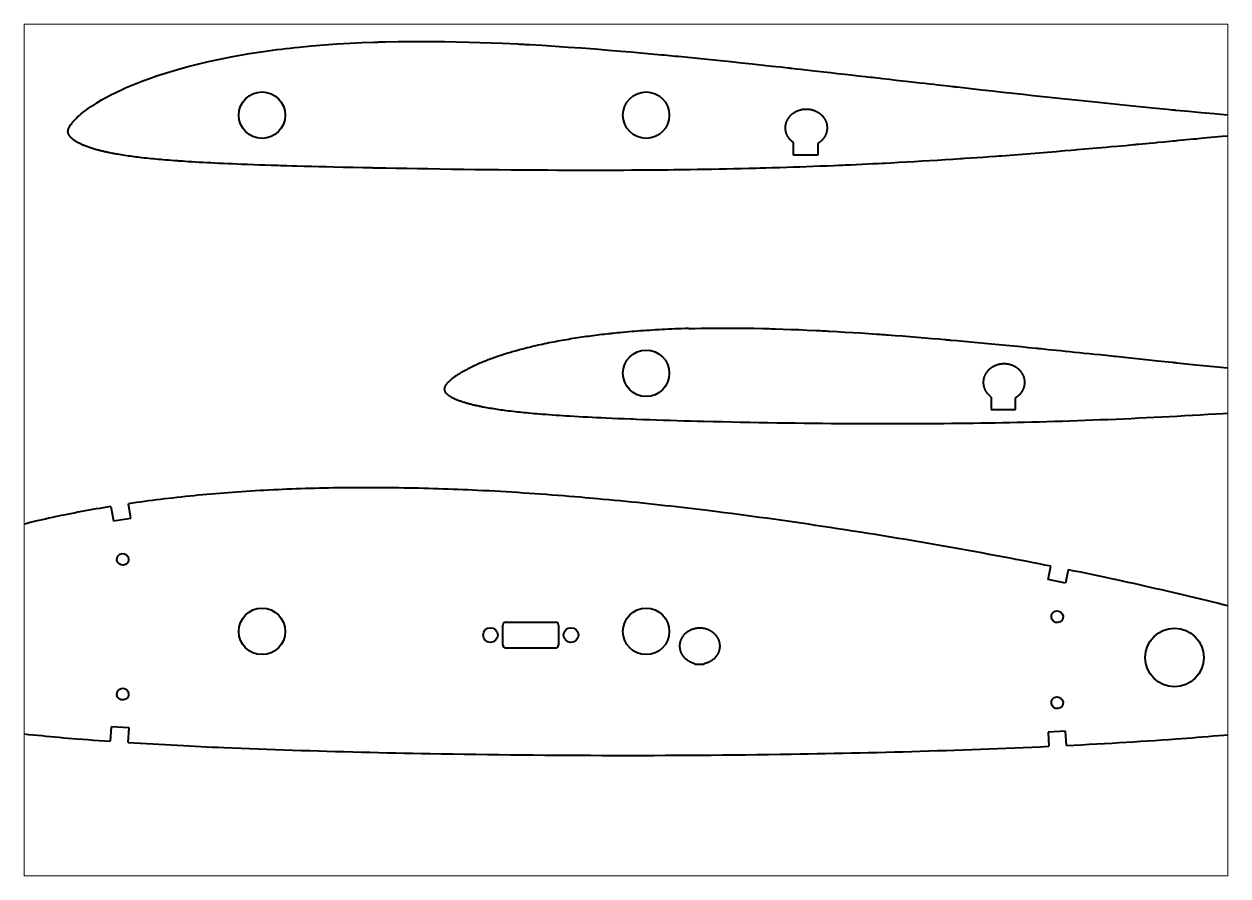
# Paper-space layout 'Sheet' of a CAD drawing. Header units: millimetres. Extents: x 0 to 420, y 0 to 297.
# The model-space entities are those that its viewports show. They can reach past a viewport. Long polylines and large blocks are cut down to what shows.
import ezdxf

# ---------------------------------------------------------------- set-up
doc = ezdxf.new("R2010")
doc.units = ezdxf.units.MM
doc.layers.add('Geometries', color=7, linetype='Continuous')

msp = doc.modelspace()

# ---------------------------------------------------------------- linework, layer by layer
at = {"layer": 'Geometries', "linetype": 'Continuous', "lineweight": 40}
for p, q in [((268.38, 251.34), (268.39, 255.7)), ((276.98, 255.42), (276.98, 251.34)), ((276.98, 251.34), (268.38, 251.34)), ((337.44, 166.96), (337.43, 162.59)), ((345.92, 162.59), (345.93, 166.69)), ((337.43, 162.59), (345.92, 162.59)), ((30.21, 128.79), (31.14, 123.79)), ((37.29, 124.79), (36.4, 129.75)), ((31.14, 123.79), (37.29, 124.79)), ((357.23, 103.34), (358.2, 107.99)), ((364.31, 106.76), (363.28, 102.07)), ((363.28, 102.07), (357.23, 103.34)), ((168.06, 88.48), (185.46, 88.48)), ((167.06, 80.48), (167.06, 87.48)), ((186.46, 87.48), (186.46, 80.48)), ((168.06, 79.48), (185.46, 79.48)), ((236.97, 73.76), (234.24, 73.76)), ((30.37, 51.93), (30.04, 46.94)), ((36.63, 51.6), (30.37, 51.93)), ((36.36, 46.52), (36.63, 51.6)), ((363.37, 50.42), (357.24, 50.08)), ((363.65, 45.48), (363.37, 50.42)), ((357.24, 50.08), (357.52, 45.18))]:
    msp.add_line(p, q, dxfattribs=at)
at = {"layer": 'Geometries', "linetype": 'Continuous', "lineweight": 40, "flags": 128}
for points in [[(15.32, 259.52), (15.33, 259.78), (15.4, 260.1), (15.51, 260.46), (15.62, 260.74), (15.72, 260.97), (15.81, 261.17), (15.91, 261.36), (16.03, 261.57), (16.21, 261.85), (16.41, 262.12), (16.65, 262.43), (16.88, 262.72), (16.97, 262.83), (17.05, 262.93), (17.12, 263.01), (17.19, 263.1), (17.25, 263.17), (17.31, 263.24), (17.69, 263.66), (18.15, 264.12), (18.68, 264.63), (19.29, 265.18), (19.93, 265.73), (20.58, 266.25), (21.27, 266.77), (22.37, 267.57), (23.5, 268.34), (24.52, 269.02), (24.64, 269.09), (24.76, 269.17), (24.87, 269.24), (24.99, 269.32), (25.11, 269.39), (25.23, 269.46), (25.35, 269.54), (27.03, 270.54), (28.81, 271.54), (30.68, 272.52), (31.59, 272.97), (32.53, 273.43), (33.49, 273.88), (34.49, 274.34), (35.61, 274.84), (38.47, 276.04), (41.42, 277.2), (44.1, 278.18), (45.3, 278.6), (45.41, 278.64), (45.53, 278.68), (45.65, 278.72), (45.77, 278.76), (45.89, 278.81), (46.01, 278.85), (46.13, 278.89), (46.25, 278.93), (49.68, 280.04), (53.21, 281.1), (56.83, 282.1), (60.55, 283.06), (64.36, 283.96), (68.27, 284.8), (72.28, 285.59), (75.43, 286.16), (78.63, 286.71), (81.89, 287.21), (85.21, 287.69), (86.72, 287.9), (88.24, 288.09), (89.77, 288.28), (91.31, 288.47), (92.87, 288.65), (94.43, 288.82), (96.01, 288.98), (100.31, 289.4), (104.7, 289.76), (109.18, 290.08), (113.74, 290.35), (117.83, 290.54), (121.99, 290.7), (122.45, 290.72), (122.91, 290.73), (123.37, 290.75), (123.84, 290.76), (124.3, 290.78), (124.77, 290.79), (125.38, 290.81), (126.08, 290.82), (130.54, 290.91), (134.46, 290.96), (138.45, 290.97), (142.52, 290.96), (146.67, 290.91), (150.88, 290.84), (155.18, 290.74), (159.01, 290.62), (162.91, 290.48), (166.86, 290.32), (172.17, 290.07), (172.69, 290.05), (173.22, 290.02), (173.75, 289.99), (174.28, 289.97), (174.81, 289.94), (175.34, 289.91), (175.87, 289.88), (176.41, 289.85), (180.81, 289.6), (185.29, 289.32), (189.87, 289.01), (194.53, 288.68), (199.29, 288.32), (203.87, 287.96), (208.22, 287.59), (211.66, 287.3), (215.17, 286.99), (218.76, 286.66), (222.44, 286.32), (223.37, 286.23), (224.31, 286.14), (225.26, 286.05), (226.21, 285.96), (227.16, 285.87), (228.21, 285.77), (229.39, 285.65), (232.7, 285.33), (236.12, 284.98), (239.51, 284.64), (243, 284.28), (246.59, 283.91), (250.28, 283.52), (254.06, 283.11), (257.95, 282.7), (260.88, 282.38), (263.86, 282.05), (266.53, 281.76), (266.96, 281.71), (267.23, 281.68), (267.45, 281.65), (267.67, 281.63), (267.89, 281.61), (269.42, 281.44), (271.03, 281.26), (272.72, 281.07), (274.73, 280.84), (276.85, 280.61), (279.06, 280.36), (281.38, 280.1), (283.8, 279.82), (286.31, 279.54), (288.61, 279.28), (290.99, 279.01), (293.44, 278.73), (294.29, 278.64), (295.14, 278.54), (296, 278.44), (296.87, 278.34), (297.75, 278.24), (298.64, 278.14), (299.53, 278.04), (301.97, 277.76), (304.3, 277.5), (306.52, 277.24), (308.64, 277), (310.65, 276.78), (312.55, 276.56), (314.25, 276.37), (315.85, 276.18), (317.36, 276.01), (318.77, 275.85), (320.09, 275.7), (321.23, 275.57), (322.3, 275.45), (323.27, 275.34), (323.88, 275.28), (324.44, 275.21), (324.56, 275.2), (324.68, 275.18), (324.8, 275.17), (324.92, 275.16), (325.03, 275.14), (325.21, 275.12), (325.52, 275.09), (328.43, 274.76), (331.29, 274.44), (334.09, 274.13), (337.84, 273.71), (341.49, 273.31), (345.04, 272.91), (348.51, 272.53), (351.88, 272.16), (353.09, 272.03), (354.29, 271.9), (355.48, 271.77), (356.65, 271.65), (357.78, 271.52), (358.75, 271.42), (363.32, 270.93), (367.96, 270.44), (372.51, 269.96), (376.99, 269.49), (381.39, 269.04), (385.7, 268.6), (390.36, 268.14), (394.92, 267.69), (398.85, 267.3), (400.55, 267.14), (400.78, 267.12), (401, 267.1), (401.22, 267.08), (401.44, 267.05), (401.66, 267.03), (401.89, 267.01), (406.26, 266.6), (410.71, 266.19), (415.25, 265.77), (419.87, 265.36), (424, 265)], [(268.39, 255.7), (268.27, 255.78), (268.15, 255.87), (268.03, 255.97), (267.92, 256.06), (267.8, 256.16), (267.69, 256.26), (267.58, 256.36), (267.48, 256.47), (267.37, 256.58), (267.27, 256.69), (267.16, 256.81), (267.06, 256.93), (266.99, 257.02), (266.91, 257.12), (266.84, 257.22), (266.77, 257.32), (266.7, 257.42), (266.63, 257.52), (266.56, 257.62), (266.5, 257.73), (266.44, 257.83), (266.38, 257.94), (266.32, 258.05), (266.27, 258.16), (266.21, 258.27), (266.16, 258.39), (266.11, 258.51), (266.06, 258.63), (266.01, 258.75), (265.97, 258.87), (265.93, 258.98), (265.89, 259.09), (265.86, 259.2), (265.83, 259.32), (265.8, 259.43), (265.78, 259.54), (265.75, 259.66), (265.73, 259.77), (265.71, 259.89), (265.69, 260), (265.68, 260.12), (265.66, 260.23), (265.65, 260.36), (265.64, 260.48), (265.64, 260.6), (265.63, 260.73), (265.63, 260.85), (265.64, 260.97), (265.64, 261.14), (265.65, 261.3), (265.67, 261.47), (265.69, 261.63), (265.71, 261.79), (265.74, 261.96), (265.78, 262.12), (265.81, 262.28), (265.85, 262.41), (265.89, 262.55), (265.93, 262.68), (265.97, 262.81), (266.02, 262.94), (266.08, 263.09), (266.15, 263.25), (266.21, 263.4), (266.29, 263.55), (266.36, 263.69), (266.44, 263.84), (266.53, 263.98), (266.62, 264.12), (266.69, 264.24), (266.77, 264.35), (266.85, 264.46), (266.94, 264.57), (267.02, 264.68), (267.11, 264.79), (267.2, 264.9), (267.3, 265), (267.39, 265.1), (267.49, 265.2), (267.61, 265.33), (267.74, 265.45), (267.87, 265.56), (268.01, 265.68), (268.12, 265.77), (268.24, 265.86), (268.36, 265.95), (268.48, 266.03), (268.6, 266.11), (268.73, 266.2), (268.87, 266.28), (269, 266.36), (269.14, 266.44), (269.28, 266.52), (269.43, 266.59), (269.57, 266.66), (269.72, 266.72), (269.87, 266.79), (270.02, 266.85), (270.17, 266.91), (270.33, 266.96), (270.48, 267.01), (270.64, 267.06), (270.8, 267.11), (270.96, 267.15), (271.12, 267.19), (271.28, 267.22), (271.44, 267.25), (271.6, 267.28), (271.74, 267.3), (271.88, 267.32), (272.02, 267.34), (272.17, 267.35), (272.31, 267.37), (272.45, 267.37), (272.6, 267.38), (272.74, 267.39), (272.89, 267.39), (273.04, 267.39), (273.18, 267.38), (273.33, 267.38), (273.47, 267.37), (273.62, 267.36), (273.76, 267.34), (273.91, 267.32), (274.05, 267.31), (274.2, 267.28), (274.35, 267.26), (274.5, 267.23), (274.65, 267.2), (274.8, 267.16), (274.95, 267.12), (275.1, 267.08), (275.25, 267.04), (275.41, 266.99), (275.57, 266.93), (275.73, 266.87), (275.88, 266.81), (276.03, 266.75), (276.18, 266.68), (276.33, 266.61), (276.48, 266.54), (276.63, 266.46), (276.77, 266.38), (276.92, 266.3), (277.07, 266.21), (277.22, 266.11), (277.37, 266.01), (277.51, 265.9), (277.64, 265.81), (277.76, 265.71), (277.88, 265.61), (278, 265.51), (278.11, 265.4), (278.23, 265.3), (278.34, 265.19), (278.44, 265.07), (278.55, 264.96), (278.65, 264.84), (278.75, 264.72), (278.85, 264.6), (278.95, 264.47), (279.05, 264.33), (279.15, 264.19), (279.24, 264.04), (279.3, 263.94), (279.36, 263.83), (279.42, 263.72), (279.48, 263.61), (279.54, 263.5), (279.59, 263.39), (279.64, 263.28), (279.69, 263.16), (279.74, 263.05), (279.79, 262.93), (279.83, 262.81), (279.87, 262.69), (279.91, 262.57), (279.94, 262.44), (279.98, 262.31), (280.01, 262.19), (280.04, 262.06), (280.06, 261.93), (280.09, 261.79), (280.11, 261.66), (280.12, 261.52), (280.14, 261.39), (280.15, 261.25), (280.16, 261.12), (280.16, 260.98), (280.16, 260.85), (280.16, 260.71), (280.16, 260.57), (280.15, 260.45), (280.14, 260.34), (280.13, 260.22), (280.12, 260.1), (280.1, 259.98), (280.08, 259.86), (280.05, 259.7), (280.02, 259.54), (279.98, 259.38), (279.94, 259.22), (279.89, 259.07), (279.84, 258.91), (279.78, 258.76), (279.72, 258.6), (279.67, 258.48), (279.62, 258.35), (279.56, 258.23), (279.5, 258.1), (279.43, 257.98), (279.35, 257.83), (279.26, 257.69), (279.17, 257.55), (279.08, 257.4), (278.98, 257.27), (278.88, 257.13), (278.78, 257), (278.67, 256.87), (278.58, 256.76), (278.49, 256.66), (278.39, 256.55), (278.29, 256.45), (278.19, 256.35), (278.08, 256.25), (277.97, 256.15), (277.85, 256.05), (277.73, 255.95), (277.61, 255.86), (277.49, 255.77), (277.37, 255.68), (277.24, 255.59), (277.11, 255.51), (276.98, 255.42)], [(424.51, 258.39), (417.99, 257.78), (411.46, 257.17), (409.66, 257), (408.87, 256.92), (408.52, 256.89), (408, 256.84), (402.95, 256.36), (402.06, 256.28), (401.53, 256.23), (400.91, 256.17), (399.79, 256.06), (397.81, 255.88), (395.52, 255.66), (394.95, 255.61), (394.13, 255.53), (392.54, 255.38), (388.94, 255.05), (388.07, 254.97), (387.72, 254.93), (387.1, 254.88), (384.23, 254.61), (381.36, 254.35), (379.31, 254.17), (377.53, 254.01), (374.36, 253.73), (371.53, 253.48), (368.7, 253.23), (367.3, 253.11), (366.61, 253.05), (365.36, 252.95), (363.13, 252.76), (360.12, 252.5), (357.11, 252.26), (354.1, 252.01), (351.23, 251.78), (348.35, 251.56), (345.48, 251.34), (342.6, 251.12), (341.02, 251), (340.19, 250.94), (339.09, 250.86), (336.87, 250.7), (334.64, 250.54), (332.41, 250.38), (330.18, 250.23), (328.22, 250.1), (327.36, 250.04), (326.75, 250), (324.06, 249.82), (321.37, 249.65), (318.68, 249.48), (315.98, 249.31), (313.29, 249.15), (310.6, 248.99), (307.86, 248.84), (305.13, 248.69), (302.39, 248.54), (300.37, 248.44), (299.41, 248.39), (298.02, 248.32), (296.12, 248.22), (294.23, 248.13), (292.34, 248.04), (290.31, 247.95), (288.29, 247.85), (286.51, 247.78), (285.5, 247.73), (284.08, 247.67), (282.66, 247.61), (280.13, 247.51), (277.59, 247.41), (275.29, 247.32), (272.98, 247.24), (270.67, 247.16), (268.37, 247.08), (266.06, 247), (263.53, 246.92), (260.99, 246.85), (258.76, 246.78), (257.83, 246.76), (256.97, 246.73), (255.42, 246.69), (252.84, 246.62), (250.26, 246.56), (247.67, 246.5), (245.09, 246.45), (242.51, 246.39), (239.97, 246.35), (237.43, 246.3), (234.89, 246.26), (232.36, 246.22), (230.92, 246.2), (230.22, 246.19), (228.97, 246.17), (226.73, 246.14), (224.74, 246.12), (222.75, 246.1), (220.05, 246.07), (217.35, 246.05), (214.65, 246.03), (211.96, 246.02), (209.26, 246), (206.56, 245.99), (203.62, 245.98), (200.67, 245.98), (197.73, 245.98), (194.79, 245.98), (191.85, 245.99), (188.9, 245.99), (185.96, 246), (182.72, 246.02), (179.48, 246.04), (176.25, 246.06), (173.01, 246.08), (169.77, 246.11), (165.64, 246.15), (161.52, 246.2), (157.39, 246.24), (153.26, 246.3), (149.13, 246.35), (145, 246.41), (140.87, 246.48), (137.2, 246.54), (133.53, 246.6), (129.86, 246.66), (126.19, 246.73), (122.57, 246.8), (121.81, 246.82), (121.46, 246.83), (120.84, 246.84), (118.3, 246.89), (114.87, 246.96), (111.44, 247.04), (108, 247.12), (105.43, 247.18), (102.85, 247.25), (100.28, 247.31), (97.7, 247.38), (95.17, 247.45), (94.82, 247.46), (94.46, 247.47), (93.48, 247.5), (91.72, 247.55), (89.49, 247.62), (88.51, 247.65), (88.08, 247.66), (87.77, 247.67), (86.2, 247.72), (84.14, 247.79), (82.08, 247.86), (80.02, 247.94), (77.96, 248.01), (75.9, 248.09), (74.29, 248.16), (72.67, 248.22), (71.05, 248.29), (69.44, 248.37), (67.82, 248.44), (66.47, 248.51), (65.12, 248.57), (63.78, 248.64), (62.43, 248.72), (61.08, 248.79), (59.73, 248.87), (58.55, 248.94), (57.36, 249.02), (56.18, 249.09), (55.4, 249.15), (54.62, 249.2), (53.93, 249.25), (53.76, 249.26), (53.65, 249.27), (53.53, 249.28), (52.5, 249.35), (51.47, 249.43), (50.44, 249.51), (49.42, 249.59), (48.39, 249.68), (47.58, 249.75), (46.78, 249.82), (45.97, 249.9), (45.17, 249.98), (44.36, 250.06), (43.56, 250.14), (42.75, 250.22), (41.95, 250.31), (41.14, 250.4), (40.34, 250.5), (39.71, 250.57), (39.07, 250.65), (38.44, 250.73), (37.81, 250.81), (37.18, 250.9), (36.51, 250.99), (35.85, 251.09), (35.18, 251.19), (34.51, 251.29), (33.84, 251.4), (33.18, 251.5), (32.69, 251.59), (32.19, 251.67), (31.76, 251.75), (31.66, 251.77), (31.59, 251.78), (31.51, 251.8), (31.17, 251.86), (30.83, 251.93), (30.39, 252.01), (29.95, 252.1), (29.84, 252.12), (29.74, 252.15), (29.55, 252.18), (29.21, 252.25), (28.91, 252.32), (28.61, 252.38), (28.37, 252.44), (28.26, 252.46), (28.25, 252.46), (28.25, 252.46), (28.24, 252.47), (28.23, 252.47), (28.23, 252.47), (28.22, 252.47), (28.22, 252.47), (28.05, 252.51), (27.75, 252.58), (27.48, 252.64), (27.21, 252.7), (26.83, 252.8), (26.67, 252.84), (26.59, 252.86), (26.59, 252.86), (26.58, 252.86), (26.58, 252.86), (26.57, 252.86), (26.57, 252.87), (26.57, 252.87), (26.56, 252.87), (26.3, 252.94), (26.06, 253), (25.82, 253.06), (25.78, 253.08), (25.77, 253.08), (25.75, 253.08), (25.73, 253.09), (25.71, 253.09), (25.58, 253.13), (25.35, 253.2), (24.93, 253.31), (24.56, 253.42), (24.19, 253.53), (23.86, 253.63), (23.52, 253.74), (23.19, 253.85), (22.85, 253.96), (22.52, 254.07), (22.2, 254.19), (21.88, 254.31), (21.55, 254.43), (21.23, 254.55), (21, 254.64), (20.77, 254.73), (20.54, 254.83), (20.31, 254.92), (20.19, 254.97), (20.13, 255), (20.12, 255), (20.11, 255.01), (20.1, 255.01), (20.1, 255.01), (20.01, 255.05), (19.86, 255.12), (19.65, 255.22), (19.44, 255.32), (19.24, 255.43), (19.04, 255.54), (18.83, 255.65), (18.63, 255.76), (18.58, 255.78), (18.58, 255.79), (18.57, 255.79), (18.55, 255.8), (18.54, 255.81), (18.53, 255.81), (18.52, 255.82), (18.39, 255.9), (18.27, 255.96), (18.15, 256.03), (18.04, 256.1), (17.93, 256.17), (17.87, 256.21), (17.86, 256.21), (17.85, 256.22), (17.84, 256.23), (17.84, 256.23), (17.83, 256.23), (17.79, 256.26), (17.66, 256.34), (17.54, 256.43), (17.41, 256.53), (17.28, 256.62), (17.16, 256.72), (17.15, 256.73), (17.14, 256.73), (17.14, 256.74), (17.13, 256.74), (17.12, 256.75), (17.12, 256.76), (17.11, 256.76), (17.03, 256.83), (16.84, 256.99), (16.84, 257), (16.83, 257), (16.82, 257.01), (16.81, 257.02), (16.8, 257.03), (16.79, 257.04), (16.78, 257.05), (16.77, 257.06), (16.69, 257.12), (16.57, 257.23), (16.47, 257.32), (16.38, 257.41), (16.29, 257.49), (16.21, 257.58), (16.2, 257.6), (16.19, 257.61), (16.18, 257.61), (16.18, 257.62), (16.17, 257.63), (16.16, 257.63), (16.16, 257.64), (16.13, 257.68), (16.07, 257.74), (16.02, 257.81), (15.96, 257.87), (15.91, 257.94), (15.86, 258.01), (15.82, 258.09), (15.77, 258.16), (15.73, 258.23), (15.69, 258.31), (15.65, 258.39), (15.6, 258.5), (15.55, 258.6), (15.51, 258.71), (15.47, 258.8), (15.44, 258.88), (15.42, 258.96), (15.39, 259.05), (15.38, 259.09), (15.38, 259.1), (15.37, 259.11), (15.37, 259.13), (15.37, 259.14), (15.36, 259.16), (15.35, 259.22), (15.34, 259.29), (15.33, 259.37), (15.32, 259.44), (15.32, 259.52)], [(231.78, 190.84), (230.63, 190.81), (229.47, 190.77), (228.32, 190.73), (227.17, 190.69), (226.02, 190.64), (224.87, 190.59), (223.71, 190.53), (222.56, 190.48), (221.41, 190.41), (220.26, 190.35), (219.23, 190.29), (218.19, 190.22), (217.16, 190.15), (216.12, 190.08), (215.09, 190.01), (214.05, 189.93), (213.02, 189.85), (211.98, 189.77), (210.95, 189.68), (209.92, 189.59), (208.88, 189.5), (207.85, 189.4), (207.08, 189.32), (206.3, 189.25), (205.53, 189.17), (204.75, 189.08), (204.56, 189.06), (204.46, 189.05), (204.42, 189.05), (204.4, 189.05), (204.4, 189.05), (204.4, 189.05), (204.4, 189.05), (204.4, 189.05), (204.39, 189.05), (204.37, 189.04), (204.27, 189.03), (203.88, 188.99), (203.11, 188.9), (202.34, 188.81), (201.57, 188.72), (200.79, 188.63), (200.02, 188.54), (199.25, 188.44), (198.48, 188.34), (197.71, 188.24), (196.94, 188.13), (196.17, 188.03), (195.4, 187.92), (194.63, 187.81), (193.86, 187.69), (193.09, 187.58), (192.32, 187.46), (191.55, 187.34), (190.78, 187.21), (190.01, 187.08), (189.25, 186.95), (188.48, 186.82), (187.72, 186.69), (186.95, 186.55), (186.18, 186.41), (185.42, 186.26), (184.66, 186.12), (183.89, 185.97), (183.13, 185.81), (182.37, 185.66), (181.61, 185.5), (180.85, 185.33), (180.09, 185.17), (179.33, 185), (178.57, 184.83), (177.81, 184.65), (177.05, 184.47), (176.3, 184.29), (175.54, 184.1), (174.79, 183.91), (174.03, 183.71), (173.28, 183.52), (172.53, 183.31), (171.78, 183.11), (171.28, 182.97), (170.78, 182.82), (170.28, 182.68), (169.79, 182.53), (169.29, 182.39), (168.79, 182.24), (168.05, 182.01), (167.31, 181.77), (166.81, 181.61), (166.32, 181.45), (165.83, 181.29), (165.34, 181.13), (164.85, 180.96), (164.36, 180.79), (163.87, 180.61), (163.38, 180.44), (162.89, 180.26), (162.41, 180.08), (161.92, 179.9), (161.44, 179.71), (160.96, 179.52), (160.47, 179.33), (159.99, 179.13), (159.51, 178.93), (159.04, 178.73), (158.56, 178.53), (158.09, 178.32), (157.61, 178.1), (157.14, 177.89), (156.79, 177.73), (156.44, 177.56), (156.09, 177.39), (155.74, 177.22), (155.39, 177.04), (155.22, 176.95), (155.13, 176.91), (155.09, 176.89), (155.06, 176.88), (155.05, 176.87), (155.05, 176.87), (155.05, 176.87), (155.05, 176.87), (155.04, 176.87), (155.04, 176.87), (155.04, 176.87), (155.04, 176.86), (155.03, 176.86), (154.99, 176.84), (154.81, 176.75), (154.47, 176.57), (154.13, 176.38), (153.78, 176.2), (153.44, 176.01), (153.11, 175.82), (152.77, 175.63), (152.55, 175.49), (152.32, 175.36), (152.1, 175.22), (151.77, 175.02), (151.44, 174.81), (151.22, 174.67), (151, 174.52), (150.78, 174.38), (150.56, 174.23), (150.34, 174.08), (150.13, 173.92), (149.91, 173.77), (149.7, 173.61), (149.49, 173.45), (149.28, 173.28), (149.11, 173.15), (148.94, 173.01), (148.77, 172.87), (148.64, 172.76), (148.52, 172.65), (148.39, 172.54), (148.27, 172.43), (148.15, 172.32), (148.04, 172.2), (148.01, 172.17), (148, 172.15), (147.99, 172.15), (147.99, 172.14), (147.98, 172.14), (147.95, 172.11), (147.84, 171.99), (147.72, 171.87), (147.61, 171.75), (147.53, 171.67), (147.46, 171.59), (147.39, 171.5), (147.33, 171.43), (147.27, 171.36), (147.21, 171.29), (147.16, 171.21), (147.11, 171.13), (147.06, 171.05), (147.01, 170.97), (146.96, 170.89), (146.92, 170.8), (146.88, 170.72), (146.84, 170.63), (146.8, 170.54), (146.77, 170.46), (146.74, 170.39), (146.71, 170.31), (146.68, 170.23), (146.66, 170.15), (146.64, 170.07), (146.64, 170.07), (146.64, 170.07), (146.64, 170.07), (146.64, 170.07), (146.64, 170.07), (146.64, 170.06), (146.63, 170.05), (146.62, 170.01), (146.61, 169.93), (146.61, 169.89), (146.6, 169.85), (146.6, 169.79), (146.6, 169.72)], [(231.78, 190.84), (233.97, 190.9), (236.19, 190.94), (237.29, 190.96), (237.41, 190.96), (237.6, 190.97), (237.8, 190.97), (238, 190.97), (238.19, 190.97), (238.39, 190.98), (238.59, 190.98), (241.1, 191.01), (243.67, 191.02), (246.27, 191.02), (248.9, 191), (251.57, 190.98), (254.59, 190.93), (257.64, 190.87), (258.45, 190.85), (259.19, 190.83), (259.91, 190.81), (260.65, 190.79), (261.38, 190.77), (262.12, 190.75), (264.79, 190.67), (267.5, 190.57), (270.26, 190.46), (273.26, 190.33), (276.32, 190.19), (277.01, 190.16), (277.7, 190.12), (278.4, 190.09), (279.1, 190.05), (279.79, 190.01), (280.42, 189.98), (281.05, 189.95), (283.7, 189.8), (286.38, 189.64), (289.11, 189.48), (291.87, 189.3), (294.67, 189.11), (297.5, 188.92), (298.04, 188.88), (298.58, 188.84), (299.13, 188.8), (299.67, 188.76), (300.21, 188.72), (300.76, 188.68), (301.24, 188.65), (302.57, 188.55), (303.91, 188.45), (306.43, 188.25), (308.99, 188.05), (311.61, 187.84), (314.27, 187.62), (316.66, 187.42), (319.08, 187.21), (321.25, 187.03), (321.59, 187), (321.96, 186.96), (322.39, 186.93), (322.82, 186.89), (323.26, 186.85), (325.52, 186.65), (327.84, 186.44), (330.21, 186.22), (332.63, 186), (335.1, 185.77), (337.57, 185.53), (340.1, 185.29), (342.68, 185.04), (345.3, 184.79), (347.85, 184.54), (350.43, 184.28), (353.06, 184.02), (353.68, 183.96), (353.76, 183.95), (353.84, 183.94), (353.92, 183.93), (354, 183.93), (354.09, 183.92), (354.16, 183.91), (354.68, 183.86), (355.61, 183.77), (356.45, 183.68), (357.31, 183.59), (358.74, 183.45), (360.21, 183.3), (361.72, 183.15), (363.27, 182.99), (364.86, 182.83), (366.49, 182.66), (368.16, 182.49), (369.87, 182.31), (371.62, 182.13), (373.41, 181.94), (375.42, 181.74), (377.49, 181.52), (379.34, 181.33), (380.17, 181.24), (380.26, 181.23), (380.36, 181.22), (380.45, 181.21), (380.55, 181.2), (380.64, 181.19), (380.73, 181.18), (380.83, 181.17), (395.59, 179.63), (399.22, 179.25), (400.82, 179.08), (401.08, 179.06), (401.33, 179.03), (401.58, 179.01), (401.83, 178.98), (402.16, 178.94), (405.53, 178.59), (408.86, 178.25), (412.6, 177.86), (416.29, 177.48), (419.94, 177.1), (423.54, 176.73)], [(337.44, 166.96), (337.31, 167.06), (337.18, 167.16), (337.06, 167.26), (336.94, 167.37), (336.82, 167.47), (336.7, 167.59), (336.59, 167.7), (336.47, 167.82), (336.36, 167.94), (336.25, 168.06), (336.14, 168.19), (336.04, 168.33), (335.96, 168.44), (335.87, 168.56), (335.79, 168.68), (335.71, 168.8), (335.63, 168.92), (335.57, 169.03), (335.51, 169.13), (335.46, 169.24), (335.4, 169.35), (335.35, 169.46), (335.3, 169.57), (335.25, 169.68), (335.2, 169.8), (335.15, 169.92), (335.11, 170.04), (335.07, 170.16), (335.03, 170.28), (334.99, 170.41), (334.95, 170.55), (334.92, 170.68), (334.88, 170.82), (334.86, 170.96), (334.84, 171.07), (334.82, 171.19), (334.8, 171.3), (334.79, 171.42), (334.78, 171.54), (334.77, 171.65), (334.76, 171.77), (334.75, 171.9), (334.75, 172.02), (334.75, 172.14), (334.75, 172.27), (334.76, 172.39), (334.77, 172.52), (334.78, 172.66), (334.79, 172.79), (334.81, 172.92), (334.83, 173.05), (334.85, 173.19), (334.88, 173.32), (334.91, 173.45), (334.94, 173.58), (334.97, 173.71), (335.01, 173.84), (335.06, 173.98), (335.1, 174.11), (335.15, 174.24), (335.2, 174.37), (335.27, 174.53), (335.34, 174.68), (335.41, 174.83), (335.49, 174.98), (335.57, 175.13), (335.66, 175.27), (335.75, 175.42), (335.84, 175.56), (335.92, 175.67), (336, 175.79), (336.09, 175.9), (336.18, 176.01), (336.27, 176.12), (336.36, 176.22), (336.46, 176.33), (336.55, 176.43), (336.65, 176.53), (336.75, 176.63), (336.88, 176.75), (337.02, 176.87), (337.15, 176.99), (337.29, 177.1), (337.41, 177.19), (337.53, 177.27), (337.65, 177.36), (337.78, 177.44), (337.9, 177.52), (338.03, 177.6), (338.16, 177.67), (338.3, 177.74), (338.43, 177.82), (338.57, 177.88), (338.71, 177.95), (338.85, 178.01), (338.99, 178.07), (339.13, 178.13), (339.27, 178.18), (339.4, 178.23), (339.53, 178.27), (339.66, 178.31), (339.8, 178.35), (339.93, 178.38), (340.06, 178.42), (340.2, 178.45), (340.33, 178.48), (340.46, 178.51), (340.6, 178.53), (340.74, 178.55), (340.87, 178.57), (341.02, 178.59), (341.16, 178.6), (341.3, 178.62), (341.45, 178.63), (341.59, 178.63), (341.73, 178.64), (341.88, 178.64), (342.02, 178.64), (342.16, 178.63), (342.3, 178.63), (342.44, 178.62), (342.59, 178.61), (342.73, 178.59), (342.87, 178.58), (343.01, 178.56), (343.15, 178.54), (343.29, 178.51), (343.43, 178.49), (343.57, 178.46), (343.72, 178.42), (343.86, 178.39), (344.01, 178.35), (344.15, 178.3), (344.29, 178.26), (344.43, 178.21), (344.56, 178.17), (344.69, 178.12), (344.82, 178.06), (344.96, 178.01), (345.09, 177.95), (345.21, 177.89), (345.34, 177.83), (345.47, 177.76), (345.59, 177.69), (345.72, 177.62), (345.84, 177.55), (345.97, 177.47), (346.09, 177.39), (346.22, 177.3), (346.34, 177.22), (346.46, 177.13), (346.58, 177.03), (346.68, 176.95), (346.78, 176.86), (346.89, 176.77), (346.98, 176.68), (347.08, 176.59), (347.18, 176.5), (347.27, 176.4), (347.36, 176.3), (347.45, 176.2), (347.54, 176.1), (347.63, 176), (347.71, 175.89), (347.8, 175.78), (347.88, 175.66), (347.96, 175.54), (348.04, 175.42), (348.12, 175.3), (348.19, 175.18), (348.25, 175.07), (348.31, 174.97), (348.36, 174.86), (348.42, 174.75), (348.47, 174.64), (348.52, 174.52), (348.57, 174.41), (348.62, 174.3), (348.66, 174.18), (348.7, 174.07), (348.74, 173.95), (348.77, 173.83), (348.81, 173.71), (348.84, 173.58), (348.87, 173.45), (348.9, 173.33), (348.93, 173.2), (348.95, 173.07), (348.97, 172.93), (348.99, 172.8), (349, 172.66), (349.01, 172.53), (349.02, 172.39), (349.03, 172.25), (349.03, 172.12), (349.03, 171.98), (349.02, 171.84), (349.02, 171.71), (349.01, 171.59), (349, 171.47), (348.98, 171.35), (348.97, 171.23), (348.95, 171.11), (348.93, 170.99), (348.89, 170.83), (348.86, 170.66), (348.82, 170.5), (348.77, 170.34), (348.72, 170.18), (348.66, 170.03), (348.61, 169.87), (348.54, 169.72), (348.49, 169.59), (348.43, 169.46), (348.37, 169.34), (348.3, 169.21), (348.23, 169.09), (348.15, 168.94), (348.06, 168.8), (347.97, 168.65), (347.87, 168.51), (347.77, 168.37), (347.66, 168.24), (347.55, 168.11), (347.44, 167.98), (347.35, 167.87), (347.25, 167.76), (347.15, 167.66), (347.05, 167.56), (346.94, 167.46), (346.82, 167.36), (346.7, 167.25), (346.58, 167.15), (346.45, 167.05), (346.32, 166.96), (346.19, 166.87), (346.06, 166.78), (345.93, 166.69)], [(146.6, 169.72), (146.6, 169.67), (146.6, 169.62), (146.61, 169.57), (146.62, 169.5), (146.64, 169.43), (146.64, 169.39), (146.65, 169.38), (146.65, 169.38), (146.65, 169.38), (146.65, 169.38), (146.65, 169.38), (146.65, 169.38), (146.65, 169.37), (146.66, 169.33), (146.68, 169.26), (146.7, 169.19), (146.74, 169.1), (146.78, 169), (146.82, 168.91), (146.87, 168.82), (146.91, 168.73), (146.96, 168.65), (147, 168.59), (147.03, 168.54), (147.07, 168.49), (147.13, 168.42), (147.19, 168.35), (147.26, 168.28), (147.33, 168.21), (147.4, 168.15), (147.47, 168.08), (147.57, 168), (147.68, 167.91), (147.78, 167.83), (147.89, 167.74), (148, 167.66), (148.09, 167.59), (148.18, 167.52), (148.27, 167.46), (148.37, 167.4), (148.46, 167.33), (148.56, 167.27), (148.71, 167.19), (148.85, 167.1), (149, 167.02), (149.15, 166.94), (149.31, 166.86), (149.47, 166.78), (149.63, 166.7), (149.79, 166.62), (149.97, 166.53), (150.15, 166.44), (150.33, 166.36), (150.51, 166.28), (150.69, 166.2), (150.88, 166.13), (151.15, 166.02), (151.43, 165.91), (151.71, 165.8), (151.99, 165.7), (152.27, 165.6), (152.55, 165.5), (152.83, 165.4), (153.11, 165.31), (153.4, 165.22), (153.69, 165.13), (153.99, 165.04), (154.28, 164.95), (154.56, 164.87), (154.85, 164.79), (155.14, 164.71), (155.42, 164.63), (155.71, 164.55), (156, 164.48), (156.03, 164.47), (156.04, 164.47), (156.04, 164.47), (156.04, 164.47), (156.04, 164.47), (156.06, 164.46), (156.13, 164.44), (156.42, 164.37), (156.71, 164.3), (157, 164.23), (157.29, 164.17), (157.58, 164.1), (157.87, 164.03), (158.16, 163.97), (158.74, 163.85), (158.78, 163.84), (158.78, 163.84), (158.78, 163.84), (158.78, 163.84), (158.78, 163.84), (158.78, 163.84), (158.79, 163.84), (158.83, 163.83), (158.97, 163.8), (159.26, 163.74), (159.55, 163.68), (159.94, 163.6), (160.33, 163.52), (160.72, 163.45), (161.31, 163.35), (161.89, 163.24), (162.52, 163.14), (163.14, 163.03), (163.77, 162.93), (164.4, 162.83), (165.03, 162.74), (165.65, 162.65), (166.28, 162.56), (166.91, 162.48), (167.54, 162.39), (168.17, 162.31), (168.96, 162.21), (169.75, 162.12), (170.54, 162.02), (171.32, 161.93), (172.11, 161.85), (172.9, 161.76), (173.69, 161.68), (174.48, 161.6), (175.27, 161.53), (176.06, 161.45), (177.01, 161.36), (177.95, 161.28), (178.9, 161.2), (179.85, 161.12), (180.8, 161.04), (181.99, 160.95), (183.17, 160.86), (184.36, 160.77), (185.54, 160.69), (186.73, 160.61), (187.92, 160.53), (189.11, 160.45), (190.3, 160.38), (191.89, 160.28), (193.47, 160.19), (195.05, 160.1), (196.64, 160.02), (198.22, 159.94), (199.81, 159.86), (201.39, 159.78), (202.97, 159.71), (205.09, 159.61), (207.2, 159.52), (209.31, 159.43), (211.69, 159.34), (211.84, 159.33), (211.91, 159.33), (211.93, 159.33), (211.94, 159.33), (211.95, 159.33), (211.97, 159.33), (212.04, 159.33), (212.34, 159.31), (213.53, 159.27), (215.9, 159.18), (218.28, 159.1), (220.66, 159.02), (223.04, 158.94), (225.41, 158.86), (227.79, 158.79), (230.17, 158.72), (232.55, 158.66), (234.93, 158.59), (237.31, 158.53), (240.48, 158.45), (243.65, 158.38), (246.82, 158.31), (249.99, 158.24), (253.16, 158.18), (256.34, 158.12), (259.51, 158.06), (262.68, 158.01), (265.85, 157.96), (269.02, 157.92), (272.2, 157.87), (275.37, 157.84), (278.54, 157.8), (281.71, 157.77), (284.89, 157.75), (288.06, 157.73), (291.23, 157.71), (294.4, 157.7), (297.57, 157.69), (300.75, 157.69), (303.28, 157.69), (305.82, 157.69), (308.36, 157.7), (310.9, 157.7), (313.44, 157.72), (315.98, 157.73), (318.51, 157.75), (321.05, 157.77), (323.59, 157.8), (326.13, 157.83), (328.66, 157.86), (331.2, 157.89), (333.74, 157.93), (336.28, 157.97), (338.81, 158.02), (341.35, 158.07), (343.89, 158.12), (346.43, 158.18), (348.96, 158.24), (351.5, 158.3), (354.18, 158.37), (356.85, 158.45), (359.53, 158.52), (362.2, 158.61), (364.87, 158.69), (367.55, 158.79), (370.22, 158.88), (372.89, 158.98), (375.57, 159.08), (378.24, 159.19), (380.91, 159.3), (383.59, 159.42), (386.26, 159.54), (388.93, 159.66), (391.61, 159.79), (394.28, 159.92), (396.95, 160.06), (399.63, 160.2), (402.3, 160.34), (404.97, 160.49), (407.64, 160.64), (410.32, 160.8), (412.99, 160.96), (415.66, 161.12), (418.33, 161.28), (421, 161.45), (423.67, 161.62)], [(358.2, 107.99), (356.18, 108.39), (354.16, 108.79), (352.13, 109.19), (350.11, 109.58), (348.08, 109.98), (346.06, 110.37), (344.03, 110.75), (342, 111.14), (339.37, 111.63), (336.73, 112.12), (334.1, 112.61), (331.46, 113.09), (328.82, 113.57), (326.18, 114.04), (323.54, 114.51), (320.9, 114.98), (318.26, 115.44), (315.62, 115.89), (312.97, 116.35), (310.33, 116.79), (307.69, 117.24), (305.04, 117.68), (302.4, 118.12), (299.75, 118.55), (297.1, 118.98), (294.46, 119.4), (291.81, 119.82), (289.16, 120.24), (286.51, 120.65), (283.86, 121.06), (281.21, 121.47), (278.56, 121.87), (276.12, 122.23), (273.67, 122.59), (271.23, 122.95), (268.79, 123.31), (266.34, 123.66), (263.9, 124), (261.45, 124.35), (259.01, 124.68), (256.56, 125.02), (254.12, 125.35), (251.67, 125.67), (249.22, 126), (246.77, 126.31), (244.32, 126.63), (241.87, 126.94), (239.42, 127.24), (237.46, 127.48), (235.5, 127.72), (233.54, 127.96), (231.57, 128.19), (229.61, 128.42), (227.65, 128.64), (225.68, 128.87), (223.72, 129.09), (221.75, 129.3), (219.79, 129.52), (217.82, 129.73), (215.86, 129.93), (213.89, 130.14), (211.92, 130.34), (209.95, 130.54), (207.99, 130.73), (206.02, 130.92), (204.05, 131.11), (202.08, 131.29), (200.11, 131.47), (198.62, 131.61), (197.13, 131.74), (195.63, 131.87), (194.14, 132), (192.14, 132.16), (190.15, 132.33), (188.16, 132.49), (186.16, 132.65), (184.17, 132.8), (182.17, 132.95), (180.18, 133.09), (178.18, 133.23), (176.19, 133.37), (174.19, 133.5), (172.2, 133.63), (170.2, 133.75), (168.2, 133.87), (166.21, 133.99), (164.21, 134.1), (162.21, 134.21), (160.21, 134.31), (158.22, 134.41), (156.5, 134.49), (154.79, 134.56), (153.08, 134.64), (151.37, 134.71), (149.65, 134.78), (147.94, 134.84), (146.23, 134.9), (144.51, 134.96), (142.8, 135.01), (141.09, 135.06), (139.37, 135.1), (137.66, 135.15), (135.94, 135.19), (134.23, 135.22), (132.51, 135.25), (130.8, 135.28), (129.08, 135.3), (127.36, 135.32), (125.64, 135.34), (123.93, 135.35), (122.21, 135.36), (120.61, 135.36), (119.01, 135.36), (117.41, 135.36), (115.81, 135.35), (114.21, 135.34), (112.61, 135.33), (111.01, 135.31), (109.41, 135.29), (107.81, 135.26), (106.21, 135.24), (104.61, 135.2), (103.01, 135.17), (101.41, 135.13), (99.81, 135.08), (98.21, 135.03), (96.61, 134.98), (95.01, 134.93), (93.41, 134.87), (91.81, 134.8), (90.21, 134.73), (88.61, 134.66), (87.02, 134.59), (85.42, 134.51), (83.82, 134.42), (82.22, 134.33), (80.62, 134.24), (79.03, 134.14), (77.43, 134.04), (75.83, 133.93), (74.23, 133.82), (72.74, 133.71), (71.24, 133.6), (69.75, 133.48), (68.25, 133.36), (66.76, 133.24), (65.26, 133.11), (63.77, 132.98), (62.27, 132.84), (60.78, 132.7), (59.29, 132.55), (57.79, 132.4), (56.3, 132.25), (54.81, 132.09), (53.32, 131.93), (51.82, 131.76), (50.33, 131.59), (48.94, 131.42), (47.54, 131.25), (46.15, 131.08), (44.75, 130.9), (43.36, 130.72), (41.97, 130.53), (40.57, 130.34), (39.18, 130.15), (37.79, 129.95), (36.4, 129.75)], [(30.21, 128.79), (28.93, 128.59), (27.65, 128.37), (26.38, 128.16), (25.1, 127.94), (23.83, 127.71), (22.56, 127.48), (21.29, 127.25), (20.01, 127.01), (18.74, 126.77), (17.47, 126.53), (16.2, 126.28), (14.94, 126.02), (13.92, 125.82), (12.91, 125.61), (11.89, 125.39), (10.88, 125.18), (9.86, 124.96), (8.69, 124.7), (7.52, 124.44), (6.35, 124.18), (5.18, 123.91), (4.01, 123.63), (3.04, 123.4), (2.07, 123.17), (1.1, 122.93), (0.13, 122.69), (-0.84, 122.45), (-1.81, 122.2), (-2.78, 121.95)], [(-2.98, 49.86), (-1.46, 49.69), (0.07, 49.52), (1.6, 49.36), (3.12, 49.21), (4.65, 49.05), (6.18, 48.9), (7.7, 48.76), (9.23, 48.61), (10.76, 48.47), (12.29, 48.33), (13.82, 48.2), (15.35, 48.07), (16.88, 47.94), (18.41, 47.81), (20.34, 47.66), (22.28, 47.51), (24.22, 47.36), (26.16, 47.22), (28.1, 47.07), (30.04, 46.94)], [(363.65, 45.48), (366.31, 45.61), (368.97, 45.75), (371.63, 45.89), (374.29, 46.03), (376.94, 46.18), (379.6, 46.33), (382.08, 46.48), (384.56, 46.63), (387.04, 46.78), (389.51, 46.94), (391.99, 47.1), (394.47, 47.26), (396.94, 47.43), (399.42, 47.61), (401.9, 47.78), (403.75, 47.92), (405.61, 48.06), (407.47, 48.2), (409.32, 48.34), (411.18, 48.49), (413.03, 48.64), (414.89, 48.79), (416.74, 48.95), (418.6, 49.11), (420.45, 49.27), (422.31, 49.44)], [(423.34, 93.26), (421.79, 93.66), (420.24, 94.06), (418.3, 94.55), (416.36, 95.04), (414.42, 95.52), (412.48, 96), (410.53, 96.47), (408.59, 96.95), (406.65, 97.41), (404.7, 97.88), (402.75, 98.34), (400.81, 98.8), (398.86, 99.25), (396.91, 99.7), (394.96, 100.15), (393.01, 100.59), (391.06, 101.03), (389.11, 101.47), (387.16, 101.9), (385.2, 102.33), (383.25, 102.76), (381.29, 103.19), (379.34, 103.61), (377.38, 104.03), (375.21, 104.49), (373.03, 104.95), (370.85, 105.41), (368.67, 105.86), (366.49, 106.31), (364.31, 106.76)], [(234.24, 73.76), (233.41, 74.13), (233, 74.31), (232.86, 74.37), (232.73, 74.44), (232.59, 74.5), (232.45, 74.56), (232.32, 74.63), (232.19, 74.7), (232.05, 74.78), (231.92, 74.85), (231.8, 74.93), (231.67, 75.02), (231.54, 75.1), (231.41, 75.19), (231.29, 75.28), (231.17, 75.38), (231.05, 75.48), (230.92, 75.59), (230.79, 75.71), (230.67, 75.83), (230.54, 75.95), (230.45, 76.05), (230.35, 76.15), (230.26, 76.26), (230.18, 76.37), (230.09, 76.47), (230.02, 76.57), (229.94, 76.67), (229.87, 76.77), (229.81, 76.87), (229.74, 76.97), (229.68, 77.07), (229.61, 77.19), (229.54, 77.31), (229.47, 77.44), (229.41, 77.56), (229.35, 77.68), (229.3, 77.79), (229.26, 77.9), (229.22, 78), (229.17, 78.11), (229.14, 78.22), (229.1, 78.33), (229.06, 78.45), (229.03, 78.56), (229, 78.68), (228.97, 78.8), (228.94, 78.92), (228.91, 79.04), (228.89, 79.17), (228.87, 79.3), (228.85, 79.43), (228.84, 79.56), (228.82, 79.7), (228.82, 79.83), (228.81, 79.96), (228.81, 80.09), (228.81, 80.23), (228.81, 80.36), (228.82, 80.48), (228.82, 80.59), (228.83, 80.71), (228.85, 80.83), (228.86, 80.94), (228.88, 81.06), (228.91, 81.22), (228.94, 81.37), (228.97, 81.53), (229.01, 81.69), (229.06, 81.84), (229.11, 82), (229.16, 82.15), (229.22, 82.3), (229.27, 82.42), (229.32, 82.55), (229.38, 82.67), (229.44, 82.79), (229.5, 82.91), (229.58, 83.06), (229.66, 83.2), (229.75, 83.34), (229.84, 83.48), (229.93, 83.61), (230.03, 83.75), (230.13, 83.88), (230.23, 84.01), (230.34, 84.14), (230.46, 84.27), (230.58, 84.39), (230.7, 84.51), (230.8, 84.61), (230.91, 84.7), (231.01, 84.8), (231.12, 84.89), (231.23, 84.97), (231.37, 85.08), (231.51, 85.18), (231.66, 85.28), (231.81, 85.38), (231.93, 85.46), (232.06, 85.53), (232.19, 85.6), (232.31, 85.67), (232.45, 85.74), (232.58, 85.81), (232.72, 85.87), (232.86, 85.93), (233, 85.99), (233.15, 86.04), (233.29, 86.09), (233.43, 86.14), (233.58, 86.19), (233.73, 86.23), (233.87, 86.27), (234.03, 86.31), (234.19, 86.34), (234.34, 86.37), (234.5, 86.4), (234.66, 86.43), (234.79, 86.45), (234.93, 86.46), (235.06, 86.48), (235.2, 86.49), (235.33, 86.5), (235.47, 86.5), (235.61, 86.51), (235.74, 86.51), (235.88, 86.51), (236.01, 86.5), (236.15, 86.5), (236.29, 86.49), (236.43, 86.48), (236.57, 86.46), (236.71, 86.45), (236.85, 86.43), (236.99, 86.41), (237.13, 86.38), (237.27, 86.35), (237.41, 86.33), (237.54, 86.29), (237.68, 86.26), (237.81, 86.22), (237.95, 86.18), (238.08, 86.14), (238.21, 86.1), (238.34, 86.05), (238.47, 86), (238.6, 85.95), (238.73, 85.89), (238.87, 85.83), (239, 85.77), (239.13, 85.71), (239.26, 85.64), (239.39, 85.57), (239.52, 85.49), (239.63, 85.42), (239.75, 85.35), (239.86, 85.28), (239.97, 85.2), (240.08, 85.12), (240.19, 85.04), (240.29, 84.96), (240.4, 84.88), (240.5, 84.79), (240.6, 84.7), (240.7, 84.61), (240.8, 84.52), (240.9, 84.42), (241, 84.31), (241.09, 84.21), (241.19, 84.1), (241.28, 83.99), (241.37, 83.88), (241.45, 83.78), (241.52, 83.68), (241.59, 83.58), (241.66, 83.48), (241.73, 83.38), (241.8, 83.27), (241.86, 83.17), (241.92, 83.06), (241.98, 82.95), (242.04, 82.84), (242.09, 82.73), (242.15, 82.62), (242.2, 82.5), (242.25, 82.38), (242.3, 82.26), (242.34, 82.13), (242.39, 82.01), (242.43, 81.88), (242.46, 81.75), (242.5, 81.62), (242.53, 81.49), (242.56, 81.36), (242.59, 81.22), (242.61, 81.09), (242.63, 80.96), (242.65, 80.82), (242.66, 80.69), (242.67, 80.55), (242.68, 80.43), (242.68, 80.31), (242.68, 80.19), (242.68, 80.07), (242.68, 79.95), (242.68, 79.83), (242.66, 79.67), (242.65, 79.51), (242.63, 79.35), (242.6, 79.19), (242.57, 79.03), (242.54, 78.88), (242.5, 78.72), (242.46, 78.56), (242.42, 78.43), (242.38, 78.3), (242.34, 78.17), (242.29, 78.05), (242.24, 77.92), (242.17, 77.77), (242.11, 77.62), (242.03, 77.48), (241.96, 77.33), (241.88, 77.19), (241.79, 77.05), (241.71, 76.91), (241.62, 76.78), (241.54, 76.67), (241.46, 76.56), (241.37, 76.45), (241.29, 76.34), (241.2, 76.24), (241.09, 76.11), (240.97, 75.98), (240.85, 75.86), (240.72, 75.74), (240.6, 75.62), (240.47, 75.51), (240.34, 75.4), (240.2, 75.29), (240.09, 75.21), (239.97, 75.12), (239.85, 75.04), (239.73, 74.96), (239.61, 74.89), (239.46, 74.8), (239.3, 74.71), (239.14, 74.63), (238.99, 74.55), (238.82, 74.47), (238.66, 74.4), (238.55, 74.35), (238.44, 74.31), (238.33, 74.27), (237.67, 74.02), (236.97, 73.76)], [(36.36, 46.52), (38.49, 46.38), (40.63, 46.25), (42.76, 46.12), (44.9, 46), (47.03, 45.88), (49.17, 45.76), (51.3, 45.65), (53.44, 45.53), (55.57, 45.42), (57.71, 45.32), (59.71, 45.22), (61.7, 45.13), (63.7, 45.03), (65.7, 44.94), (67.7, 44.86), (69.7, 44.77), (72.69, 44.64), (75.69, 44.52), (78.69, 44.4), (81.69, 44.29), (84.68, 44.18), (87.68, 44.07), (90.68, 43.97), (93.68, 43.87), (96.68, 43.77), (99.68, 43.68), (102.67, 43.59), (105.67, 43.5), (108.67, 43.41), (111.67, 43.33), (114.67, 43.25), (117.67, 43.17), (120.67, 43.09), (123.67, 43.02), (126.67, 42.95), (129.67, 42.89), (132.67, 42.82), (135.66, 42.76), (138.66, 42.7), (141.66, 42.65), (145.66, 42.57), (149.66, 42.51), (153.66, 42.45), (157.66, 42.39), (161.66, 42.33), (165.66, 42.29), (169.66, 42.24), (173.66, 42.2), (177.66, 42.16), (181.66, 42.13), (185.67, 42.1), (189.67, 42.08), (193.67, 42.06), (197.67, 42.05), (201.67, 42.04), (204.67, 42.03), (207.67, 42.03), (211.67, 42.03), (215.67, 42.03), (219.67, 42.04), (223.67, 42.05), (227.67, 42.07), (231.67, 42.09), (235.67, 42.12), (239.67, 42.15), (243.67, 42.18), (247.67, 42.22), (251.67, 42.26), (255.67, 42.31), (259.67, 42.36), (263.67, 42.42), (267.67, 42.48), (270.67, 42.52), (273.67, 42.57), (276.67, 42.63), (279.66, 42.68), (282.66, 42.74), (285.66, 42.8), (288.66, 42.87), (291.66, 42.94), (294.66, 43.01), (297.66, 43.08), (300.66, 43.15), (303.66, 43.23), (306.66, 43.31), (309.66, 43.4), (312.66, 43.48), (315.65, 43.57), (318.65, 43.67), (321.65, 43.76), (324.65, 43.86), (327.65, 43.96), (330.65, 44.07), (333.64, 44.18), (336.64, 44.29), (339.64, 44.41), (342.62, 44.53), (345.6, 44.65), (348.58, 44.78), (351.56, 44.91), (354.54, 45.04), (357.52, 45.18)]]:
    msp.add_lwpolyline(points, dxfattribs=at)
at = {"layer": 'Geometries', "linetype": 'Continuous', "lineweight": 40}
for centre, radius in [((83.01, 265.25), 8.1), ((217.01, 265.25), 8.1), ((217.01, 175.25), 8.1), ((83.01, 85.25), 8.1), ((217.01, 85.25), 8.1), ((162.71, 83.98), 2.56), ((190.81, 83.98), 2.56), ((401.36, 76.15), 10.2)]:
    msp.add_circle(centre, radius, dxfattribs=at)
for centre, start, end in [((168.06, 87.48), 89.9999, 180), ((185.46, 87.48), 0, 90), ((168.06, 80.48), 180, 270.0002), ((185.46, 80.48), 270, 0)]:
    msp.add_arc(centre, 1, start, end, dxfattribs=at)
for centre in [(34.42, 110.38), (360.44, 90.38), (34.42, 63.38), (360.44, 60.38)]:
    msp.add_ellipse(centre, major_axis=(2.04, 0.24), ratio=0.999918, dxfattribs=at)

psp = doc.layouts.new('Sheet')

# ---------------------------------------------------------------- viewports
at = {"layer": '0'}
psp.add_viewport(center=(210, 148.5), size=(420, 297), view_center_point=(210, 148.5), view_height=297, dxfattribs=at)

doc.saveas('drawing.dxf')
